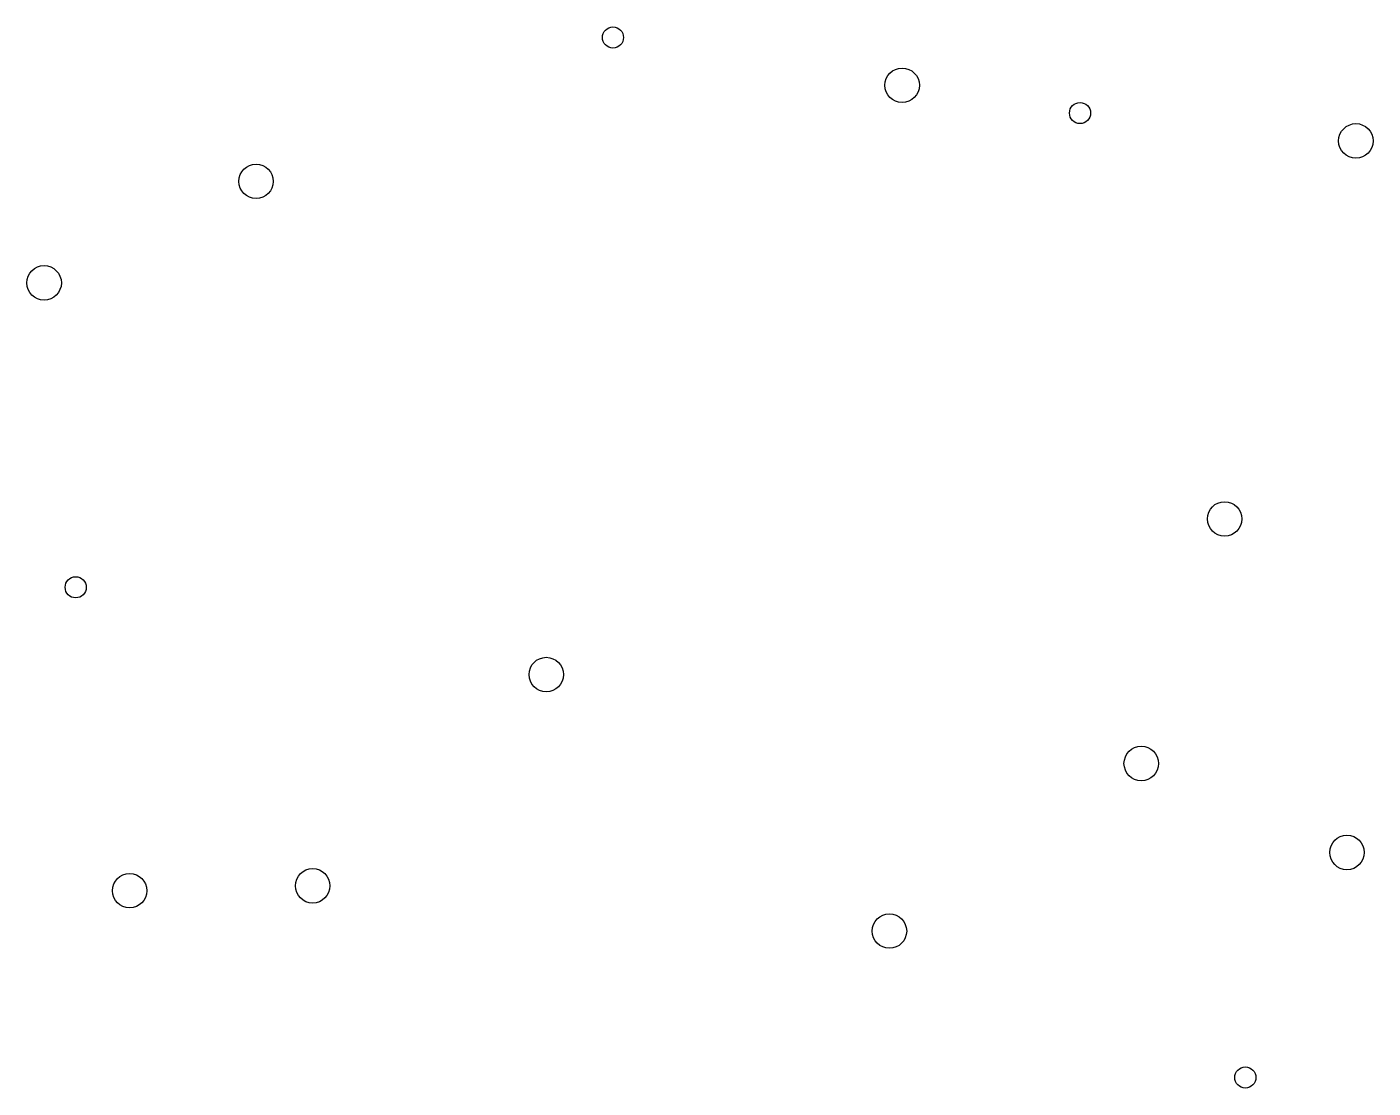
# Model space of a CAD drawing. Header units: millimetres. Extents: x -18 to 103, y -30 to 66.
import ezdxf

# ---------------------------------------------------------------- set-up
doc = ezdxf.new("R2010")
doc.units = ezdxf.units.MM

msp = doc.modelspace()

# ---------------------------------------------------------------- linework, layer by layer
for centre, radius in [((35.05, 64.75), 0.95), ((61.05, 60.45), 1.55), ((77.05, 57.95), 0.95), ((101.85, 55.45), 1.55), ((2.96, 51.81), 1.55), ((-16.1, 42.68), 1.55), ((90.05, 21.45), 1.55), ((-13.26, 15.3), 0.95), ((29.05, 7.45), 1.55), ((82.55, -0.55), 1.55), ((101.05, -8.55), 1.55), ((-8.41, -11.99), 1.55), ((8.05, -11.55), 1.55), ((59.91, -15.62), 1.55), ((91.91, -28.79), 0.95)]:
    msp.add_circle(centre, radius)

doc.saveas('drawing.dxf')
